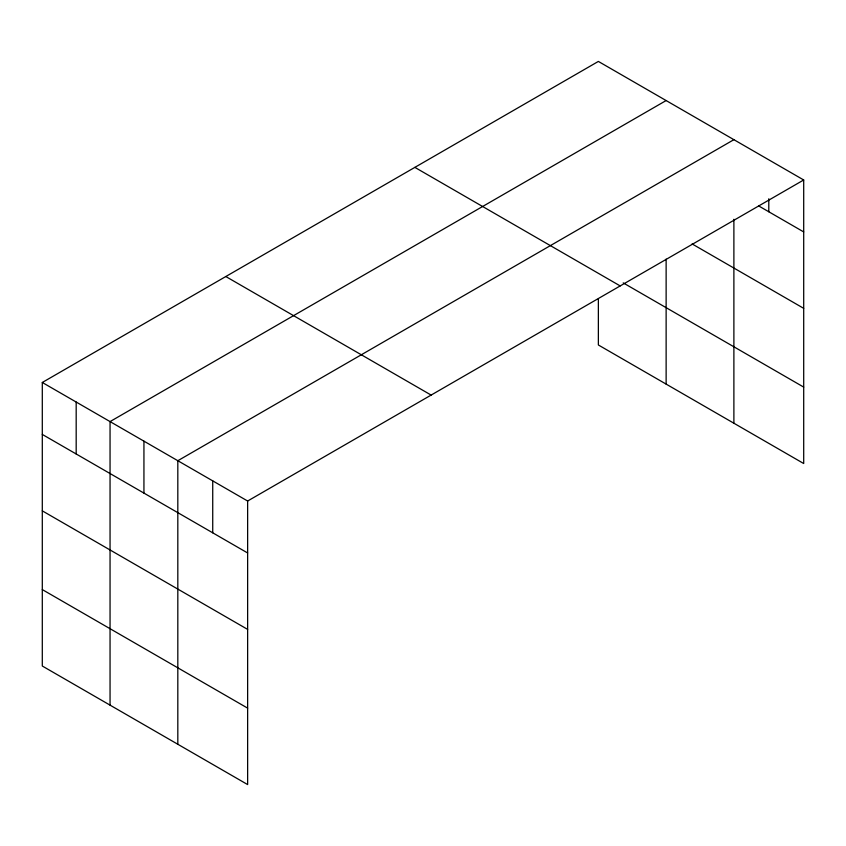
<?xml version="1.0" encoding="UTF-8"?>
<svg xmlns="http://www.w3.org/2000/svg" width="846" height="846" viewBox="0 0 846 846"><rect width="100%" height="100%" fill="white"/><g stroke="black" fill="none" stroke-linecap="round" stroke-linejoin="round"><path stroke-width="1.27" d="M42.3 382.477L247.635 501.022L247.635 784.57L42.3 666.024L42.3 382.477L598.365 61.43L803.7 179.976L803.7 463.523L598.365 344.978L598.365 298.86M666.13 100.547L110.054 421.594L110.054 705.141M733.884 139.675L177.819 460.721L177.819 744.258M247.635 501.022L803.7 179.976M758.661 205.916L803.7 231.92M692.102 243.923L803.7 308.346M623.216 282.892L803.7 387.098M414.868 167.381L620.192 285.927M225.808 276.526L431.132 395.082M42.3 434.421L247.635 552.967M42.3 510.847L247.635 629.392M42.3 589.588L247.635 708.134M768.792 198.778L768.792 211.764M733.884 219.283L733.884 423.222M666.13 259.109L666.13 384.095M212.727 480.866L212.727 532.811M143.936 441.157L143.936 493.102M76.182 402.04L76.182 453.974"/></g></svg>
